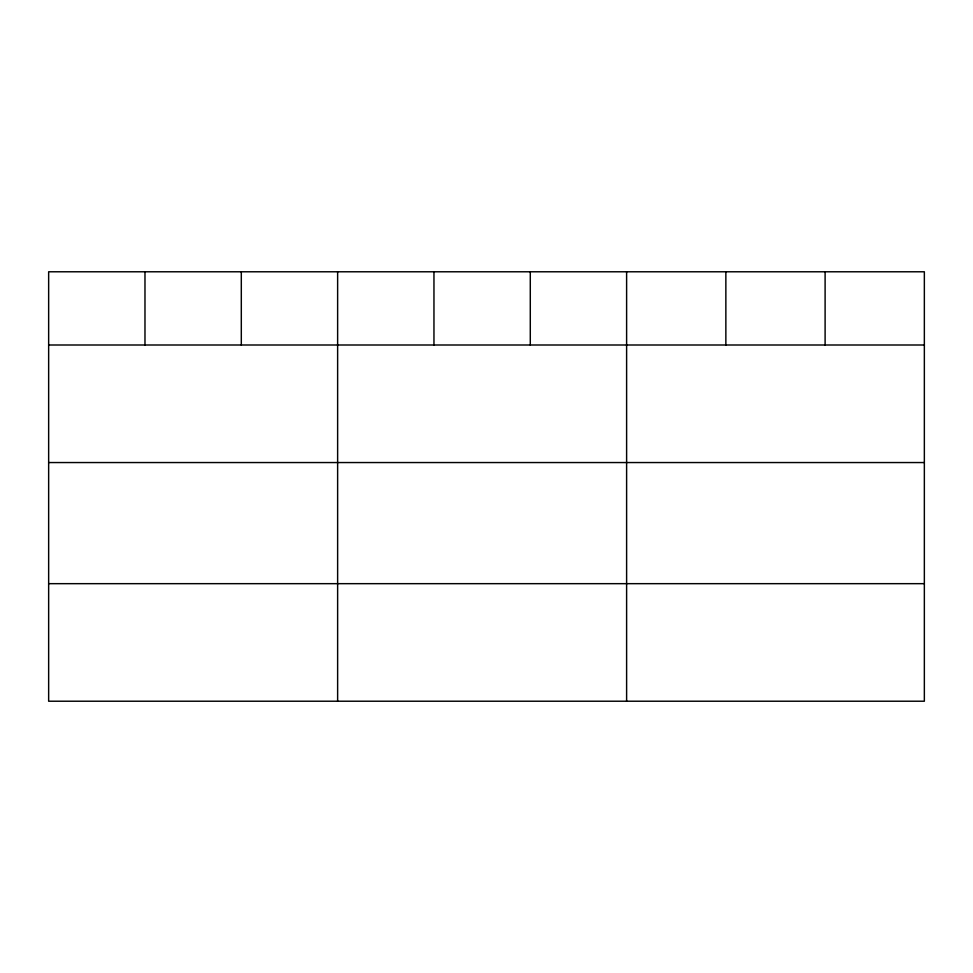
<?xml version="1.0" encoding="UTF-8"?>
<svg xmlns="http://www.w3.org/2000/svg" width="973" height="973" viewBox="0 0 973 973"><rect width="100%" height="100%" fill="white"/><g stroke="black" fill="none" stroke-linecap="round" stroke-linejoin="round"><path stroke-width="1.46" d="M924.35 345.001L924.35 701.217L48.65 701.217L48.65 271.783L924.35 271.783L924.35 345.001L48.65 345.001M48.65 462.552L924.35 462.552M48.65 583.666L924.35 583.666M825.104 271.783L825.104 345.001M725.858 271.783L725.858 345.001M626.612 271.783L626.612 701.217M530.285 271.783L530.285 345.001M433.958 271.783L433.958 345.001M337.631 271.783L337.631 701.217M241.304 271.783L241.304 345.001M144.977 271.783L144.977 345.001"/></g></svg>
